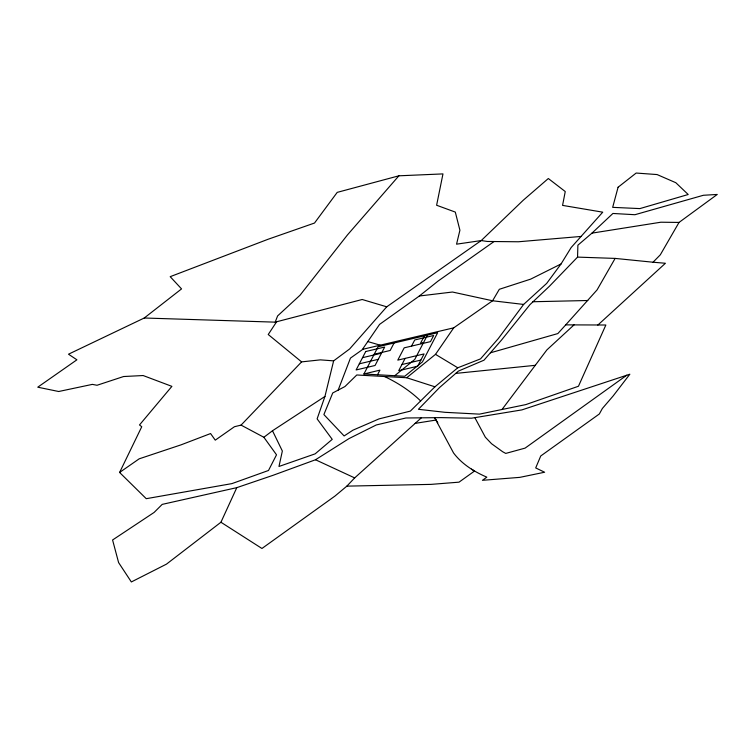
<?xml version="1.0" encoding="UTF-8"?>
<svg xmlns="http://www.w3.org/2000/svg" width="755" height="755" viewBox="0 0 755 755"><rect width="100%" height="100%" fill="white"/><g stroke="black" fill="none" stroke-linecap="round" stroke-linejoin="round"><path stroke-width="1.13" d="M577.556 257.106L577.886 245.196L591.967 233.135L612.909 213.467L634.927 214.713L703.405 195.271L717.25 194.45L679.028 222.432L660.314 254.812L653.037 262.221L615.127 258.408L577.556 257.106L549.47 286.22L529.887 304.718L501.49 340.099L483.983 360.192L458.398 371.101L439.533 387.551L418.421 409.295L444.969 412.315L479.444 414.136L525.791 404.605L578.472 386.239L605.859 325.009L565.731 324.867L557.832 333.568L490.42 352.811M324.933 396.46L272.498 430.756L282.351 451.018L278.973 466.467L315.146 453.849L332.228 439.363L317.119 418.874L324.933 396.46L333.635 360.862L349.612 348.989L386.73 306.813L481.228 240.562L523.224 200.254L548.328 178.52L565.25 191.543L562.569 205.388L602.745 212.174L571.167 247.527L561.031 263.976L546.658 283.427L523.621 304.435L498.272 338.618L480.51 358.899L457.775 367.779L434.937 386.805L410.352 411.107L379.048 418.883L352.972 430.161L344.12 435.956L323.886 414.57L332.728 392.968L344.959 386.541L356.785 374.98L406.7 377.745L434.937 386.805M338.155 390.118L350.452 358.106L362.928 349.263M236.796 487.645L162.193 504.387L154.124 512.428L112.58 539.985L118.601 562.588L131.351 581.954L166.459 564.145L220.932 522.243L236.796 487.645L273.112 475.282L315.505 459.757L349.036 438.579L376.292 424.961L405.926 417.987L441.033 417.619L471.554 418.195L521.894 409.899L629.84 374.216L613.117 395.998L602.367 408.483L599.338 413.976L540.74 455.982L535.701 467.921L544.61 472.234L519.846 477.358L482.426 480.312L486.833 477.16C474.149 471.696 461.937 464.136 453.547 452.953L434.616 417.694L437.806 422.781M119.601 472.46L139.194 458.823L181.162 444.808L210.588 433.549L215.26 440.156L234.456 426.717L241.062 425.112L263.873 437.277L276.519 454.812L268.497 470.478L231.908 483.615L146.253 498.687L119.601 472.46L141.742 426.745L139.505 424.942L171.895 386.362L143.129 375.537L123.594 376.528L97.027 385.267L92.346 384.38L58.692 391.505L37.75 387.192L76.897 359.814L68.507 354.199L144.252 318.006L181.549 288.901L170.196 276.67L268.006 239.288L314.505 223.046L337.221 192.374L398.885 175.811L442.968 173.905L436.616 205.247L455.303 212.089L459.908 230.228L456.558 244.176L481.228 240.562L487.39 241.468L518.411 241.77L581.076 236.438M363.91 373.999L378.113 346.753L437.664 332.71L422.451 361.881L404.746 376.264L363.91 373.999L379.925 370.139L377.519 374.754M394.082 342.987L390.175 350.48L374.206 354.246M405.124 358.398L398.716 370.686L417.657 366.222L424.065 353.925L397.781 360.126L404.189 347.838L430.473 341.637L433.681 335.494L414.74 339.967L411.532 346.111M424.385 335.843L420.478 343.327L423.527 342.61M427.434 335.126L414.75 359.455L394.733 375.707M615.127 258.408L597.082 289.892L565.731 324.867M406.7 377.745L435.503 354.359L453.717 327.84L492.581 300.773L499.319 289.297L530.671 279.133L561.031 263.976M502.103 409.37L546.875 349.914L574.149 324.773M398.885 175.811L347.47 234.909L300.056 295.196L277.604 315.93L275.179 322.149L144.252 318.006M220.932 522.243L261.947 548.479L334.993 496.044L346.856 486.135L354.671 477.906L421.309 417.845M241.062 425.112L301.604 361.89L320.365 359.861L333.635 360.862M597.809 325.103L665.429 263.259L653.037 262.221M453.717 327.84L362.428 349.376L379.595 324.376L419.355 295.998L438.07 281.068L493.959 241.6M263.873 437.277L272.498 430.756M626.801 375.207L525.093 448.121L505.746 453.415L502.679 451.745L491.571 443.742L485.333 437.192L474.867 417.647M362.523 357.672L381.464 353.198M359.323 363.816L378.264 359.342M401.924 364.542L420.865 360.078M415.175 423.376L436.135 420.035M591.967 233.135L660.87 222.215L679.028 222.432M419.355 295.998L452.462 292.025L492.581 300.773L523.621 304.435M455.793 373.404L535.427 365.307M532.87 301.745L587.805 300.509M346.856 486.135L431.011 484.38L459.031 482.162L474.565 471.026L471.422 469.129M367.798 341.562L380.199 345.186M386.73 306.813L362.192 299.499L275.179 322.149L276.604 321.79L268.233 334.512L301.604 361.89M315.505 459.757L354.671 477.906M384.493 376.518C397.696 382.728 410.135 390.76 420.639 400.943M435.503 354.359L457.775 367.779M618.081 187.24L612.673 207.351L639.881 208.597L688.201 194.507L675.819 182.71L657.095 174.565L636.163 173.046L618.081 187.24M365.731 351.528L356.115 369.959L375.056 365.486L384.673 347.055L365.731 351.528"/></g></svg>
